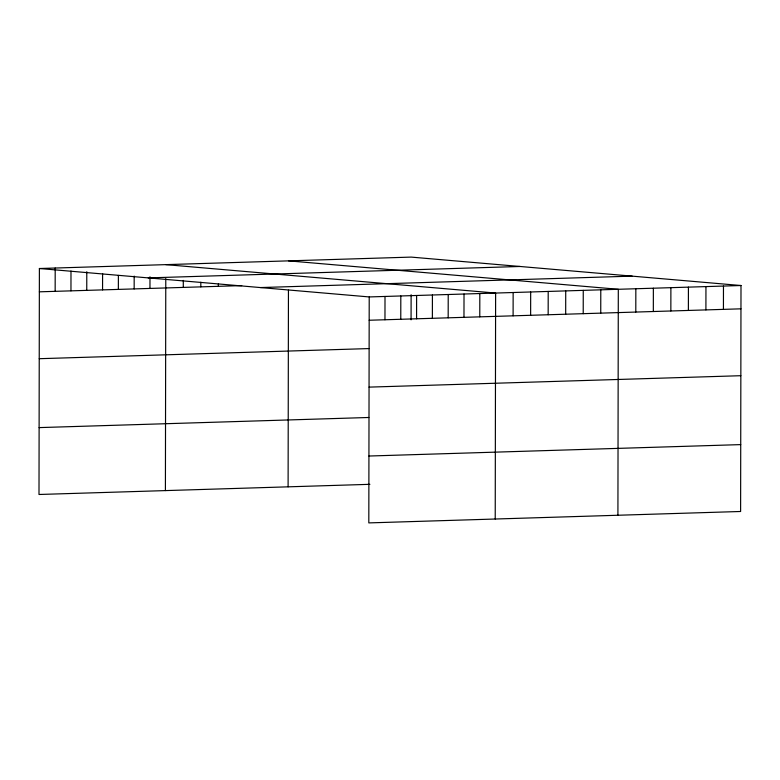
<?xml version="1.0" encoding="UTF-8"?>
<svg xmlns="http://www.w3.org/2000/svg" width="780" height="780" viewBox="0 0 780 780"><rect width="100%" height="100%" fill="white"/><g stroke="black" fill="none" stroke-linecap="round" stroke-linejoin="round"><path stroke-width="1.17" d="M39.39 268.515L369.213 296.936L368.813 522.902L740.61 511.485L741 285.519L411.187 257.098L39.39 268.515L39 494.481L369.895 484.322M55.156 291.34L55.195 268.027M70.96 290.862L70.99 271.04M86.755 290.375L86.785 271.723M102.56 289.887L102.59 273.565M118.355 289.399L118.385 275.418M134.16 288.922L134.179 276.091M149.965 288.434L149.984 276.773M165.409 490.601L165.779 278.626M183.29 287.41L183.3 280.42M200.821 286.874L200.821 282.204M218.341 286.338L218.351 283.998M288.103 486.837L288.444 290.15M384.969 319.761L385.008 296.449M400.774 319.273L400.813 295.961M411.07 319.819L411.119 294.743M416.578 318.796L416.618 295.474M432.373 318.308L432.412 294.996M448.178 317.821L448.217 294.508M463.973 317.333L464.022 294.021M479.778 316.856L479.817 293.534M495.222 519.022L495.622 293.056L165.799 264.635M513.103 315.832L513.142 292.51M530.634 315.296L530.673 291.974M548.164 314.75L548.203 291.437M565.685 314.213L565.724 290.901M583.216 313.677L583.255 290.365M600.746 313.141L600.785 289.819M617.916 515.249L618.306 289.282L288.493 260.861M635.798 312.058L635.837 288.746M653.328 311.522L653.367 288.21M670.849 310.986L670.888 287.674M688.379 310.45L688.418 287.137M705.91 309.913L705.949 286.591M723.431 309.368L723.469 286.055M148.229 277.894L520.026 266.477M39.351 291.827L241.712 285.616M260.374 287.557L632.161 276.139M369.213 296.936L741 285.519M369.174 320.248L740.961 308.831M39.234 358.702L368.959 348.582M369.057 387.124L740.844 375.706M39.117 427.606L368.843 417.485M368.93 456.027L740.727 444.61"/></g></svg>
